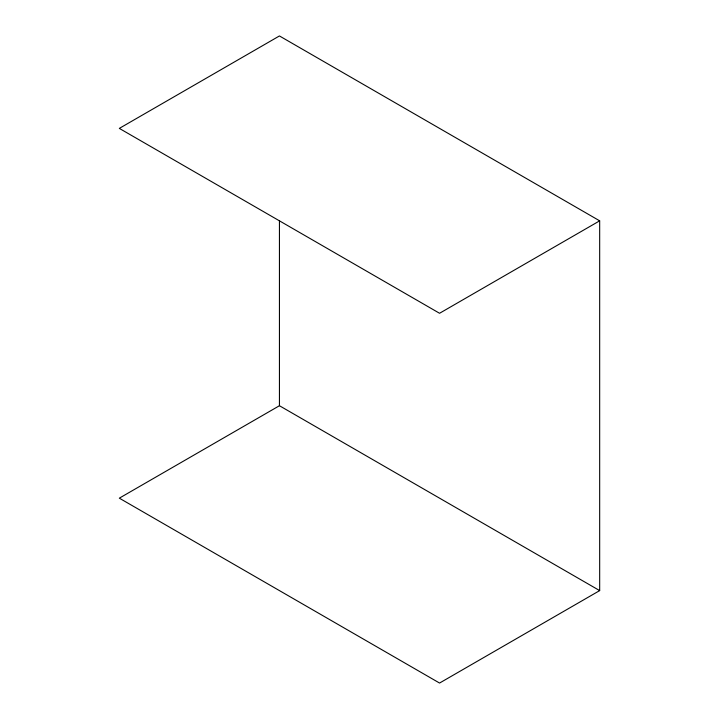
<?xml version="1.0" encoding="UTF-8"?>
<svg xmlns="http://www.w3.org/2000/svg" width="719" height="719" viewBox="0 0 719 719"><rect width="100%" height="100%" fill="white"/><g stroke="black" fill="none" stroke-linecap="round" stroke-linejoin="round"><path stroke-width="1.08" d="M599.673 590.605L279.439 405.723L119.327 498.168L439.561 683.05L599.673 590.605L599.673 220.832L279.439 35.95L119.327 128.395L439.561 313.277L599.673 220.832M279.439 220.841L279.439 405.723"/></g></svg>
